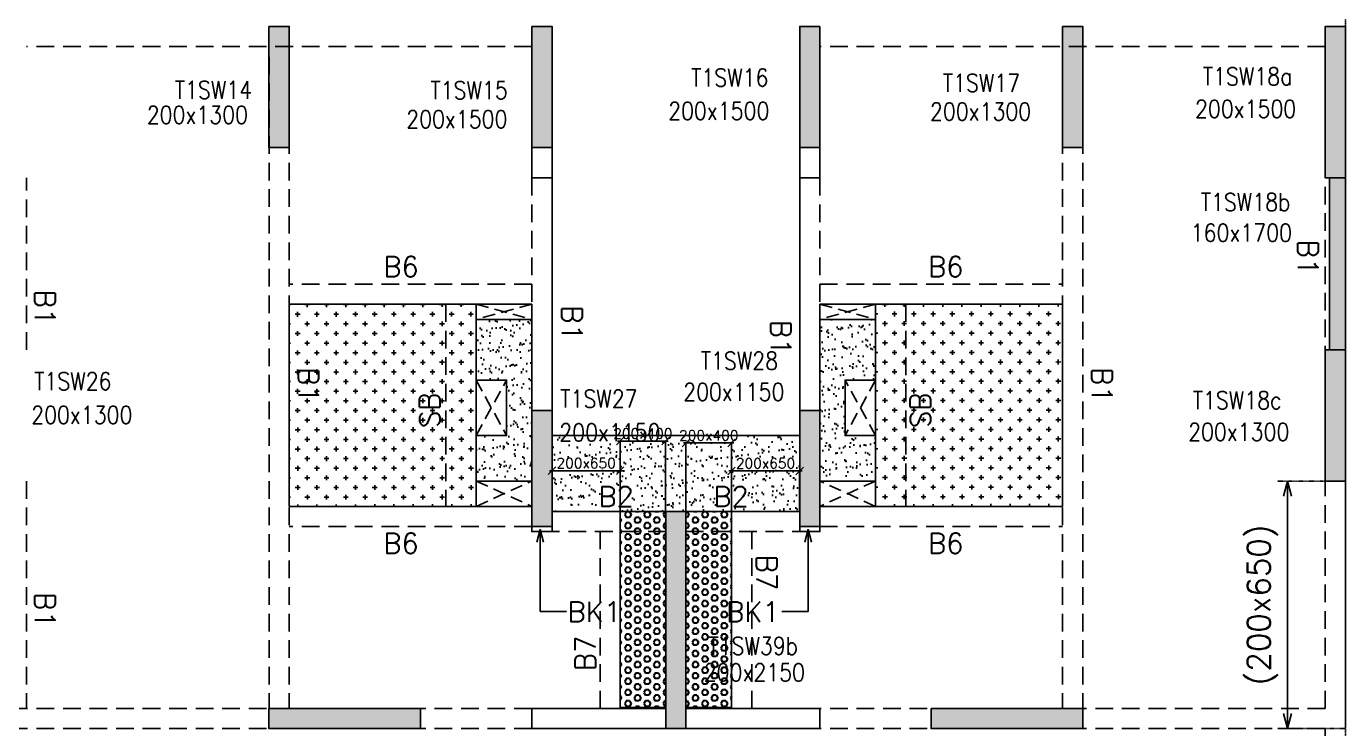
# Model space of a CAD drawing. Header units: millimetres. Extents: x 1078357 to 2594950, y -5122486 to -4636555.
# Drawn here: x 1728150 to 1741201, y -4665131 to -4658181 of the extents above; entities that cross this region are included whole.
import ezdxf

# ---------------------------------------------------------------- set-up
doc = ezdxf.new("R2010")
doc.units = ezdxf.units.MM
doc.header["$PDMODE"] = 35
for name, pattern in [('CONTINOUS', [0]), ('DOT', [0.25, 0, -0.25]), ('HIDDEN', [0.375, 0.25, -0.125]), ('New Retail block$0$CONTINOUS', [0])]:
    doc.linetypes.add(name, pattern=pattern)
doc.layers.get('0').update_dxf_attribs({"lineweight": 0})
doc.layers.get('Defpoints').update_dxf_attribs({"lineweight": 0})
for name, color, linetype, lineweight in [('A-_ANOTDIMA_D-', 6, 'Continuous', 13), ('COL. NO.', 30, 'Continuous', 25), ('COL. SIZE', 7, 'Continuous', 25), ('DIM', 9, 'Continuous', 25), ('HATCH', 8, 'Continuous', 30)]:
    doc.layers.add(name, color=color, linetype=linetype, lineweight=lineweight)
for name, color, linetype in [('B-200x325', 201, 'HIDDEN'), ('DROP SLAB', 8, 'Continuous'), ('EXPANSION JOINT', 10, 'HIDDEN'), ('NON STR. RCC WALL', 6, 'Continuous'), ('S-BEAM', 3, 'HIDDEN'), ('S-BEAM NO.', 6, 'Continuous'), ('S-COLUMN', 1, 'Continuous'), ('S-CUTOUT', 8, 'HIDDEN'), ('S-DIM', 2, 'Continuous'), ('S-SLAB-PROJECTION', 54, 'New Retail block$0$CONTINOUS'), ('SLAB FOLD', 8, 'Continuous')]:
    doc.layers.add(name, color=color, linetype=linetype)
doc.styles.add('Roman', font='romans')
doc.styles.add('ROMANS', font='romans.shx', dxfattribs={"width": 0.85})
doc.dimstyles.new('HARESH', dxfattribs={"dimtxt": 150, "dimasz": 75, "dimexe": 0, "dimexo": 0, "dimgap": 25, "dimtad": 1, "dimdec": 0, "dimdsep": 46, "dimtxsty": 'Roman', "dimblk": 'OBLIQUE', "dimcen": 225, "dimdle": 25, "dimclrd": 2, "dimclre": 2, "dimclrt": 7, "dimadec": 8, "dimazin": 1, "dimtfac": 1, "dimtdec": 0, "dimtmove": 0, "dimatfit": 0, "dimfxl": 1, "dimlwd": -1, "dimlwe": -1, "dimarcsym": 0})
pattern_1 = [(180.03079016, (-1567767.08, 9379525.57), (-95.1987999, -95.3011726), [47.625, -142.875]), (270.03079016, (-1567790.905, 9379549.37), (95.3011726, -95.1987999), [47.625, -142.875])]
pattern_2 = [(180, (1699349.81, -4476175.835), (-7e-15, -54.992613), [31.75, -63.5]), (300, (1699349.81, -4476175.835), (47.625, 27.496307), [31.75, -63.5]), (240, (1699318.06, -4476175.835), (47.625, -27.496307), [31.75, -63.5])]

# ---------------------------------------------------------------- blocks, each defined once
blk = doc.blocks.new('_Open30')
at = {"color": 0, "linetype": 'ByBlock', "lineweight": -2}
for p, q in [((-1, 0.268), (0, 0)), ((0, 0), (-1, -0.268)), ((0, 0), (-1, 0))]:
    blk.add_line(p, q, dxfattribs=at)
blk = doc.blocks.new('*D1561')
at = {"layer": 'Defpoints', "color": 0, "linetype": 'CONTINOUS', "ltscale": 0.5, "transparency": 16777216}
for p in [(1741200, -4662681, 0), (1740626, -4665131), (1741200, -4665131, 0)]:
    blk.add_point(p, dxfattribs=at)
at = {"layer": 'S-DIM', "color": 2, "linetype": 'DOT', "ltscale": 0.5, "transparency": 16777216}
for p, q in [((1741200, -4662681), (1740526, -4662681)), ((1741200, -4665131), (1740526, -4665131))]:
    blk.add_line(p, q, dxfattribs=at)
at = {"layer": 'S-DIM', "color": 2, "linetype": 'CONTINOUS', "ltscale": 0.5, "transparency": 16777216}
blk.add_line((1740626, -4662831), (1740626, -4664981), dxfattribs=at)
at = {"layer": 'S-DIM', "color": 2, "linetype": 'CONTINOUS', "ltscale": 0.5, "transparency": 16777216, "xscale": 150, "yscale": 150, "zscale": 150}
for p, rotation in [((1740626, -4662681), 90), ((1740626, -4665131), 270)]:
    blk.add_blockref('_Open30', p, dxfattribs=dict(at, rotation=rotation))
at = {"layer": 'S-DIM', "color": 7, "linetype": 'CONTINOUS', "ltscale": 0.5, "transparency": 16777216, "insert": (1740379, -4663906), "char_height": 225, "attachment_point": 5, "rotation": 90, "style": 'Roman'}
blk.add_mtext('(200x650)', dxfattribs=at)
blk = doc.blocks.new('_Oblique')
at = {"color": 0, "linetype": 'ByBlock', "lineweight": -2}
blk.add_line((-0.5, -0.5), (0.5, 0.5), dxfattribs=at)
blk = doc.blocks.new('*D1275')
at = {"layer": 'Defpoints', "color": 0, "ltscale": 700, "transparency": 16777216}
for p in [(1734024, -4662285), (1734024, -4662980, 0), (1734474, -4662980, 0)]:
    blk.add_point(p, dxfattribs=at)
at = {"layer": 'DIM', "color": 2, "ltscale": 700, "transparency": 16777216}
for p, q in [((1734499, -4662285), (1733999, -4662285)), ((1734024, -4662980), (1734024, -4662285)), ((1734474, -4662980), (1734474, -4662285))]:
    blk.add_line(p, q, dxfattribs=at)
at = {"layer": 'DIM', "color": 2, "ltscale": 700, "transparency": 16777216, "xscale": 75, "yscale": 75, "zscale": 75, "rotation": 180}
blk.add_blockref('_Oblique', (1734024, -4662285), dxfattribs=at)
at = {"layer": 'DIM', "color": 2, "ltscale": 700, "transparency": 16777216, "xscale": 75, "yscale": 75, "zscale": 75}
blk.add_blockref('_Oblique', (1734474, -4662285), dxfattribs=at)
at = {"layer": 'DIM', "color": 7, "ltscale": 700, "transparency": 16777216, "insert": (1734249, -4662210), "char_height": 150, "attachment_point": 5, "style": 'Roman'}
blk.add_mtext('{\\H0.666667x;200x400}', dxfattribs=at)
blk = doc.blocks.new('*D1276')
at = {"layer": 'Defpoints', "color": 0, "ltscale": 700, "transparency": 16777216}
for p in [(1733350, -4662578), (1733350, -4662980, 0), (1734024, -4662980, 0)]:
    blk.add_point(p, dxfattribs=at)
at = {"layer": 'DIM', "color": 2, "ltscale": 700, "transparency": 16777216}
for p, q in [((1734049, -4662578), (1733325, -4662578)), ((1733350, -4662980), (1733350, -4662578)), ((1734024, -4662980), (1734024, -4662578))]:
    blk.add_line(p, q, dxfattribs=at)
at = {"layer": 'DIM', "color": 2, "ltscale": 700, "transparency": 16777216, "xscale": 75, "yscale": 75, "zscale": 75, "rotation": 180}
blk.add_blockref('_Oblique', (1733350, -4662578), dxfattribs=at)
at = {"layer": 'DIM', "color": 2, "ltscale": 700, "transparency": 16777216, "xscale": 75, "yscale": 75, "zscale": 75}
blk.add_blockref('_Oblique', (1734024, -4662578), dxfattribs=at)
at = {"layer": 'DIM', "color": 7, "ltscale": 700, "transparency": 16777216, "insert": (1733687, -4662503), "char_height": 150, "attachment_point": 5, "style": 'Roman'}
blk.add_mtext('{\\H0.666667x;200x650}', dxfattribs=at)
blk = doc.blocks.new('*D1277')
at = {"layer": 'Defpoints', "color": 0, "ltscale": 700, "transparency": 16777216}
for p in [(1735125, -4662304), (1734674, -4662980, 0), (1735125, -4662980, 0)]:
    blk.add_point(p, dxfattribs=at)
at = {"layer": 'DIM', "color": 2, "ltscale": 700, "transparency": 16777216}
for p, q in [((1734649, -4662304), (1735150, -4662304)), ((1734674, -4662980), (1734674, -4662304)), ((1735125, -4662980), (1735125, -4662304))]:
    blk.add_line(p, q, dxfattribs=at)
at = {"layer": 'DIM', "color": 2, "ltscale": 700, "transparency": 16777216, "xscale": 75, "yscale": 75, "zscale": 75, "rotation": 180}
blk.add_blockref('_Oblique', (1734674, -4662304), dxfattribs=at)
at = {"layer": 'DIM', "color": 2, "ltscale": 700, "transparency": 16777216, "xscale": 75, "yscale": 75, "zscale": 75}
blk.add_blockref('_Oblique', (1735125, -4662304), dxfattribs=at)
at = {"layer": 'DIM', "color": 7, "ltscale": 700, "transparency": 16777216, "insert": (1734900, -4662229), "char_height": 150, "attachment_point": 5, "style": 'Roman'}
blk.add_mtext('{\\H0.666667x;200x400}', dxfattribs=at)
blk = doc.blocks.new('*D1278')
at = {"layer": 'Defpoints', "color": 0, "ltscale": 700, "transparency": 16777216}
for p in [(1735799, -4662580), (1735125, -4662980, 0), (1735799, -4662980, 0)]:
    blk.add_point(p, dxfattribs=at)
at = {"layer": 'DIM', "color": 2, "ltscale": 700, "transparency": 16777216}
for p, q in [((1735100, -4662580), (1735824, -4662580)), ((1735125, -4662980), (1735125, -4662580)), ((1735799, -4662980), (1735799, -4662580))]:
    blk.add_line(p, q, dxfattribs=at)
at = {"layer": 'DIM', "color": 2, "ltscale": 700, "transparency": 16777216, "xscale": 75, "yscale": 75, "zscale": 75, "rotation": 180}
blk.add_blockref('_Oblique', (1735125, -4662580), dxfattribs=at)
at = {"layer": 'DIM', "color": 2, "ltscale": 700, "transparency": 16777216, "xscale": 75, "yscale": 75, "zscale": 75}
blk.add_blockref('_Oblique', (1735799, -4662580), dxfattribs=at)
at = {"layer": 'DIM', "color": 7, "ltscale": 700, "transparency": 16777216, "insert": (1735462, -4662505), "char_height": 150, "attachment_point": 5, "style": 'Roman'}
blk.add_mtext('{\\H0.666667x;200x650}', dxfattribs=at)
blk = doc.blocks.new('G$CD63B60BD')
at = {"layer": 'COL. NO.', "linetype": 'Continuous', "style": 'ROMANS', "width": 0.85}
for s, p in [('T1SW16', (38076, 15305, -320)), ('T1SW17', (40566, 15253, -320)), ('T1SW18a', (43138, 15318, 0)), ('T1SW14', (32968, 15184, -270)), ('T1SW15', (35497, 15181, -320)), ('T1SW18b', (43117, 14074, 0)), ('T1SW28', (38171, 12503, -320)), ('T1SW26', (31577, 12301, -320)), ('T1SW27', (36781, 12127, -320)), ('T1SW18c', (43038, 12113, 0)), ('T1SW39b', (38247, 9681, -320))]:
    blk.add_text(s, height=175, dxfattribs=at).set_placement(p)
at = {"layer": 'COL. SIZE', "linetype": 'Continuous', "style": 'ROMANS', "width": 0.85}
for s, p in [('200x1500', (37849, 14976, -320)), ('200x1300', (40439, 14970, -320)), ('200x1500', (43061, 14995, 0)), ('200x1300', (32691, 14937, -320)), ('200x1500', (35258, 14894, -320)), ('160x1700', (43019, 13770, 0)), ('200x1150', (37998, 12195, -320)), ('200x1300', (31548, 11967, -320)), ('200x1150', (36772, 11794, -320)), ('200x1300', (42993, 11799, 0)), ('200x2150', (38201, 9419, -320))]:
    blk.add_text(s, height=175, dxfattribs=at).set_placement(p)

msp = doc.modelspace()

# ---------------------------------------------------------------- hatches: boundary and pattern name
at = {"layer": 'DROP SLAB'}
h = msp.add_hatch(dxfattribs=at)
h.set_pattern_fill('CROSS', color=8, scale=15, angle=0.03079)
h.set_pattern_definition(pattern_1)
h.paths.add_polyline_path([(1732599.6, -4660931), (1730749.6, -4660931.2), (1730749.6, -4662931.1), (1732599.6, -4662930.9)])
h = msp.add_hatch(dxfattribs=at)
h.set_pattern_fill('CROSS', color=8, scale=15, angle=179.96921)
h.set_pattern_definition(pattern_1)
h.paths.add_polyline_path([(1736549.6, -4660931.2), (1738399.6, -4660931.2), (1738399.6, -4662931), (1736549.6, -4662931)])
at = {"layer": 'HATCH'}
h = msp.add_hatch(dxfattribs=at)
h.set_pattern_fill('AR-SAND', color=8, scale=3, angle=179.97015)
h.set_pattern_definition([(37.47015413, (-4396108.05, 23381446.97), (-4.72361136, 146.8264517), [0, -115.824, 0, -129.54, 0, -123.825]), (7.4701541, (-4396108.05, 23381446.97), (134.9689868, 214.9772528), [0, -62.484, 0, -104.394, 0, -40.005]), (327.47015413, (-4396201.78, 23381447.02), (237.29790347, 0.3075449), [0, -38.1, 0, -137.16, 0, -179.07]), (317.4701541, (-4396201.78, 23381447.02), (229.1017424, 66.759465), [0, -19.05, 0, -89.916, 0, -102.87])])
h.paths.add_polyline_path([(1733148.9, -4661080.8), (1732598.9, -4661080.8), (1732598.9, -4661680.8), (1732898.9, -4661680.8), (1732898.9, -4662230.8), (1732598.9, -4662230.7), (1732598.9, -4662680.8), (1733148.9, -4662680.8)])
h = msp.add_hatch(dxfattribs=at)
h.set_pattern_fill('AR-SAND', color=8, scale=3, angle=179.97015)
h.set_pattern_definition([(37.47015413, (-3298883.33, 18697427.78), (-4.72361136, 146.8264517), [0, -115.824, 0, -129.54, 0, -123.825]), (7.4701541, (-3298883.33, 18697427.78), (134.9689868, 214.9772528), [0, -62.484, 0, -104.394, 0, -40.005]), (327.4701541, (-3298977.06, 18697427.83), (237.2979035, 0.3075449), [0, -38.1, 0, -137.16, 0, -179.07]), (317.4701541, (-3298977.06, 18697427.83), (229.1017424, 66.759465), [0, -19.05, 0, -89.916, 0, -102.87])])
h.paths.add_polyline_path([(1735999.6, -4661080.8), (1736549.6, -4661080.8), (1736549.6, -4661680.9), (1736249.6, -4661680.9), (1736249.6, -4662230.8), (1736549.6, -4662230.8), (1736549.6, -4662680.8), (1735999.6, -4662680.8)])
h = msp.add_hatch(dxfattribs=at)
h.set_pattern_fill('AR-SAND', color=8, scale=3, angle=179.97015)
h.set_pattern_definition([(37.4701541, (-2261608.29, 14013358.5), (-4.72361136, 146.8264517), [0, -115.824, 0, -129.54, 0, -123.825]), (7.4701541, (-2261608.3, 14013358.5), (134.9689868, 214.9772528), [0, -62.484, 0, -104.394, 0, -40.005]), (327.4701541, (-2261702.02, 14013358.55), (237.2979035, 0.3075449), [0, -38.1, 0, -137.16, 0, -179.07]), (317.4701541, (-2261702.02, 14013358.55), (229.1017424, 66.759465), [0, -19.05, 0, -89.916, 0, -102.87])])
h.paths.add_polyline_path([(1735800, -4662230.8), (1733350, -4662230.8), (1733350, -4662980.8), (1735800, -4662980.8)])
h = msp.add_hatch(dxfattribs=at)
h.set_pattern_fill('AR-SAND', color=8, scale=3, angle=179.97015)
h.set_pattern_definition([(37.4701541, (-2261608.38, 14013358.5), (-4.72361136, 146.8264517), [0, -115.824, 0, -129.54, 0, -123.825]), (7.4701541, (-2261608.38, 14013358.5), (134.9689868, 214.9772528), [0, -62.484, 0, -104.394, 0, -40.005]), (327.4701541, (-2261702.11, 14013358.55), (237.2979035, 0.3075449), [0, -38.1, 0, -137.16, 0, -179.07]), (317.4701541, (-2261702.1, 14013358.55), (229.1017424, 66.759465), [0, -19.05, 0, -89.916, 0, -102.87])])
h.paths.add_polyline_path([(1735799.9, -4662380.8), (1733349.9, -4662380.8), (1733349.9, -4662980.8), (1735799.9, -4662980.8)])
at = {"layer": 'HATCH', "ltscale": 1000}
h = msp.add_hatch(dxfattribs=at)
h.set_pattern_fill('HEX', color=8, scale=10, angle=180)
h.set_pattern_definition(pattern_2)
h.paths.add_polyline_path([(1734474.8, -4664920.2), (1734024.8, -4664920.2), (1734024.8, -4662980.9), (1734474.8, -4662980.9)])
h = msp.add_hatch(dxfattribs=at)
h.set_pattern_fill('HEX', color=8, scale=10, angle=180)
h.set_pattern_definition(pattern_2)
h.paths.add_polyline_path([(1734675.2, -4664920.2), (1735125.2, -4664920.2), (1735125.2, -4662980.9), (1734675.2, -4662980.9)])
at = {"layer": 'S-COLUMN', "lineweight": 25}
h = msp.add_hatch(color=1, dxfattribs=at)
h.dxf.hatch_style = 1
h.paths.add_polyline_path([(1730549.7, -4659380.9), (1730749.7, -4659380.9), (1730749.7, -4658180.9), (1730549.7, -4658180.9)])
at = {"layer": 'S-COLUMN', "lineweight": 25, "extrusion": (-1.00316e-06, 2.11765e-11, 1)}
h = msp.add_hatch(color=1, dxfattribs=at)
h.dxf.hatch_style = 1
h.paths.add_polyline_path([(1733149.7, -4658180.9), (1733349.7, -4658180.9), (1733349.7, -4659380.8), (1733149.7, -4659380.8)])
at = {"layer": 'S-COLUMN', "lineweight": 25}
h = msp.add_hatch(color=1, dxfattribs=at)
h.dxf.hatch_style = 1
h.paths.add_polyline_path([(1735799.7, -4659380.8), (1735799.7, -4658180.9), (1735999.7, -4658180.9), (1735999.7, -4659380.8)])
h = msp.add_hatch(color=1, dxfattribs=at)
h.dxf.hatch_style = 1
h.paths.add_polyline_path([(1738399.7, -4659380.9), (1738599.7, -4659380.9), (1738599.7, -4658180.9), (1738399.7, -4658180.9)])
h = msp.add_hatch(color=1, dxfattribs=at)
h.dxf.hatch_style = 1
h.paths.add_polyline_path([(1741199.7, -4658180.9), (1740999.7, -4658180.9), (1740999.7, -4659680.8), (1741199.7, -4659680.8)])
at = {"layer": 'S-COLUMN', "lineweight": 25, "extrusion": (1.00316e-06, -2.11765e-11, 1)}
h = msp.add_hatch(color=1, dxfattribs=at)
h.dxf.hatch_style = 1
h.paths.add_polyline_path([(1741199.6, -4661380.9), (1741039.6, -4661380.9), (1741039.6, -4659680.9), (1741199.6, -4659680.9)])
at = {"layer": 'S-COLUMN', "lineweight": 25}
h = msp.add_hatch(color=1, dxfattribs=at)
h.dxf.hatch_style = 1
h.paths.add_polyline_path([(1740999.7, -4662680.8), (1741199.7, -4662680.8), (1741199.7, -4661380.8), (1740999.7, -4661380.8)])
at = {"layer": 'S-COLUMN', "lineweight": 25, "extrusion": (-1.00316e-06, 2.11765e-11, 1)}
h = msp.add_hatch(color=1, dxfattribs=at)
h.dxf.hatch_style = 1
h.paths.add_polyline_path([(1733149.7, -4663130.9), (1733349.7, -4663130.9), (1733349.7, -4661980.9), (1733149.7, -4661980.9)])
at = {"layer": 'S-COLUMN', "lineweight": 25}
h = msp.add_hatch(color=1, dxfattribs=at)
h.dxf.hatch_style = 1
h.paths.add_polyline_path([(1735999.7, -4663130.9), (1735799.7, -4663130.9), (1735799.7, -4661980.8), (1735999.7, -4661980.8)])
h = msp.add_hatch(color=1, dxfattribs=at)
h.dxf.hatch_style = 1
h.paths.add_polyline_path([(1734474.7, -4662980.8), (1734674.7, -4662980.8), (1734674.7, -4665130.8), (1734474.7, -4665130.8)])
h = msp.add_hatch(color=1, dxfattribs=at)
h.dxf.hatch_style = 1
h.paths.add_polyline_path([(1730549.7, -4664930.8), (1732049.7, -4664930.8), (1732049.7, -4665130.8), (1730549.7, -4665130.8)])
h = msp.add_hatch(color=1, dxfattribs=at)
h.dxf.hatch_style = 1
h.paths.add_polyline_path([(1737099.7, -4664930.8), (1738599.7, -4664930.8), (1738599.7, -4665130.8), (1737099.7, -4665130.8)])

# ---------------------------------------------------------------- linework, layer by layer
at = {"layer": 'DROP SLAB', "color": 3, "linetype": 'CONTINOUS', "ltscale": 500, "elevation": 0}
for points in [[(1732599.6, -4660931), (1730749.6, -4660931.2), (1730749.6, -4662931.1), (1732599.6, -4662930.9)], [(1732599.2, -4660931.1), (1733149.2, -4660931.1), (1733149.2, -4661080.8), (1732599.2, -4661080.8)], [(1736549.6, -4660931.1), (1735999.6, -4660931.1), (1735999.6, -4661080.8), (1736549.6, -4661080.8)], [(1736549.6, -4660931.2), (1738399.6, -4660931.2), (1738399.6, -4662931), (1736549.6, -4662931)], [(1732599.6, -4661680.8), (1732899.6, -4661680.8), (1732899.6, -4662230.8), (1732599.6, -4662230.8)], [(1736549.6, -4661680.8), (1736249.6, -4661680.8), (1736249.6, -4662230.8), (1736549.6, -4662230.8)], [(1732599.7, -4662680.8), (1733149.5, -4662680.8), (1733149.5, -4662930.9), (1732599.7, -4662930.9)], [(1736549.6, -4662680.8), (1735999.8, -4662680.8), (1735999.8, -4662930.9), (1736549.6, -4662930.9)]]:
    msp.add_lwpolyline(points, close=True, dxfattribs=at)
at = {"layer": 'EXPANSION JOINT'}
msp.add_line((1741199.9, -4655440.9, 0), (1741199.9, -4675773.4, 0), dxfattribs=at)
msp.add_line((1741199.9, -4655440.9, 0), (1741199.9, -4675773.4, 0), dxfattribs=at)
at = {"layer": 'NON STR. RCC WALL', "elevation": 0}
for points in [[(1733349.6, -4659380.8), (1733349.6, -4659680.8), (1733149.7, -4659680.8), (1733149.7, -4659380.8)], [(1735999.6, -4659380.8), (1735999.6, -4659680.8), (1735799.7, -4659680.8), (1735799.7, -4659380.8)], [(1734474.7, -4664931.4), (1733149.7, -4664931.1), (1733149.7, -4665130.6), (1734474.7, -4665130.8)], [(1735999.7, -4664931.4), (1734674.7, -4664931.1), (1734674.7, -4665130.6), (1735999.7, -4665130.8)]]:
    msp.add_lwpolyline(points, close=True, dxfattribs=at)
at = {"layer": 'S-BEAM', "linetype": 'HIDDEN', "ltscale": 700}
for p, q in [((1733149.9, -4658380.8, 0), (1728149.9, -4658380.8, 0)), ((1730549.9, -4658480.9, 0), (1730549.9, -4664930.8, 0)), ((1730749.9, -4658480.9, 0), (1730749.9, -4664930.8, 0)), ((1740999.9, -4658380.8, 0), (1735999.9, -4658380.8, 0)), ((1738399.9, -4658480.9, 0), (1738399.9, -4664930.8, 0)), ((1738599.9, -4658480.9, 0), (1738599.9, -4664930.8, 0)), ((1728149.9, -4661380.8, 0), (1728149.9, -4659680.8, 0)), ((1733149.9, -4659680.8, 0), (1733149.9, -4662180.9, 0)), ((1735999.9, -4659680.8, 0), (1735999.9, -4662180.9, 0)), ((1740999.9, -4664930.8, 0), (1740999.9, -4659680.8, 0)), ((1732299.7, -4660930.8, 0), (1732299.7, -4662930.6, 0)), ((1736549.5, -4660931.4, 0), (1736549.5, -4662931.2, 0)), ((1736849.5, -4660931.4, 0), (1736849.5, -4662931.2, 0)), ((1728149.9, -4662680.9, 0), (1728149.9, -4664930.8, 0)), ((1734474.9, -4663180.8, 0), (1733349.9, -4663180.8, 0)), ((1734674.9, -4663180.8, 0), (1735799.9, -4663180.8, 0)), ((1733149.9, -4664930.8, 0), (1722293.2, -4664930.8, 0)), ((1740999.9, -4664930.8, 0), (1735999.9, -4664930.8, 0)), ((1733149.9, -4665130.8, 0), (1722293.2, -4665130.8, 0)), ((1740999.9, -4665130.8, 0), (1735999.9, -4665130.8, 0))]:
    msp.add_line(p, q, dxfattribs=at)
at = {"layer": 'S-BEAM', "linetype": 'CONTINOUS', "ltscale": 700}
for p, q in [((1733349.9, -4659680.8, 0), (1733349.9, -4662180.9, 0)), ((1735799.9, -4659680.8, 0), (1735799.9, -4662180.9, 0)), ((1741199.9, -4665130.8, 0), (1741199.9, -4659680.8, 0)), ((1741199.9, -4662180.9, 0), (1741200.6, -4662180.9, 0)), ((1735799.9, -4662980.8, 0), (1733349.9, -4662980.8, 0))]:
    msp.add_line(p, q, dxfattribs=at)
at = {"layer": 'S-BEAM', "ltscale": 700}
for p, q in [((1733149.6, -4660731.2, 0), (1730749.7, -4660731.2, 0)), ((1735999.6, -4660731.2, 0), (1738399.6, -4660731.2, 0)), ((1741199.9, -4661980.9, 0), (1741200.6, -4661980.9, 0)), ((1733149.4, -4663131, 0), (1730749.6, -4663131, 0)), ((1733824.5, -4663180.9, 0), (1733824.5, -4664930.9, 0)), ((1735324.8, -4663180.9, 0), (1735324.8, -4664930.9, 0)), ((1735999.8, -4663131, 0), (1738399.6, -4663131, 0))]:
    msp.add_line(p, q, dxfattribs=at)
at = {"layer": 'S-BEAM', "linetype": 'Continuous', "ltscale": 700}
for p, q in [((1733149.6, -4660931.2, 0), (1730749.7, -4660931.2, 0)), ((1735999.6, -4660931.2, 0), (1738399.6, -4660931.2, 0)), ((1733149.4, -4662931, 0), (1730749.6, -4662931, 0)), ((1735999.8, -4662931, 0), (1738399.6, -4662931, 0)), ((1734024.5, -4663180.9, 0), (1734024.5, -4664920.3, 0)), ((1735124.8, -4663180.9, 0), (1735124.8, -4664920.3, 0))]:
    msp.add_line(p, q, dxfattribs=at)
at = {"layer": 'S-BEAM', "linetype": 'ByBlock', "ltscale": 700}
msp.add_line((1732599.7, -4660930.8, 0), (1732599.7, -4662930.6, 0), dxfattribs=at)
at = {"layer": 'S-BEAM', "linetype": 'HIDDEN', "ltscale": 500}
msp.add_line((1740999.9, -4667130.9, 0), (1740999.9, -4665130.8, 0), dxfattribs=at)
at = {"layer": 'S-BEAM', "linetype": 'Continuous', "ltscale": 700, "elevation": 0}
for points in [[(1733349.9, -4663130.9), (1733149.9, -4663130.9), (1733149.9, -4663181.1), (1733349.9, -4663181.1)], [(1735999.9, -4663130.9), (1735799.9, -4663130.9), (1735799.9, -4663181.1), (1735999.9, -4663181.1)]]:
    msp.add_lwpolyline(points, close=True, dxfattribs=at)
at = {"layer": 'S-COLUMN', "color": 1, "lineweight": 25, "elevation": 0}
for points in [[(1730549.7, -4658180.9), (1730749.7, -4658180.9), (1730749.7, -4659381), (1730549.7, -4659381)], [(1735999.7, -4658180.9), (1735799.7, -4658180.9), (1735799.7, -4659380.8), (1735999.7, -4659380.8)], [(1738399.7, -4658180.9), (1738599.7, -4658180.9), (1738599.7, -4659380.9), (1738399.7, -4659380.9)], [(1741199.7, -4658180.9), (1740999.7, -4658180.9), (1740999.7, -4659680.8), (1741199.7, -4659680.8)], [(1740999.7, -4662680.8), (1741199.7, -4662680.8), (1741199.7, -4661380.8), (1740999.7, -4661380.8)], [(1735999.7, -4663130.9), (1735799.7, -4663130.9), (1735799.7, -4661980.8), (1735999.7, -4661980.8)], [(1734474.7, -4662980.8), (1734674.7, -4662980.8), (1734674.7, -4665130.8), (1734474.7, -4665130.8)], [(1730549.7, -4664930.8), (1732049.7, -4664930.8), (1732049.7, -4665130.8), (1730549.7, -4665130.8)], [(1737099.7, -4664930.8), (1738599.7, -4664930.8), (1738599.7, -4665130.8), (1737099.7, -4665130.8)]]:
    msp.add_lwpolyline(points, close=True, dxfattribs=at)
at = {"layer": 'S-COLUMN', "color": 1, "lineweight": 25, "extrusion": (-1.00316e-06, 2.11765e-11, 1), "elevation": -1.7}
for points in [[(1733149.7, -4658180.9), (1733349.7, -4658180.9), (1733349.7, -4659380.8), (1733149.7, -4659380.8)], [(1733149.7, -4663130.9), (1733349.7, -4663130.9), (1733349.7, -4661980.9), (1733149.7, -4661980.9)]]:
    msp.add_lwpolyline(points, close=True, dxfattribs=at)
at = {"layer": 'S-COLUMN', "color": 1, "lineweight": 25, "extrusion": (1.00316e-06, -2.11765e-11, 1), "elevation": 1.7}
msp.add_lwpolyline([(1741199.6, -4661380.9), (1741039.6, -4661380.9), (1741039.6, -4659680.9), (1741199.6, -4659680.9)], close=True, dxfattribs=at)
at = {"layer": 'S-CUTOUT', "ltscale": 500}
for p, q in [((1733149.2, -4660930.8, 0), (1732599.2, -4661080.8, 0)), ((1732600, -4660931.1, 0), (1733149.2, -4661080.8, 0)), ((1735999.6, -4660930.8, 0), (1736549.6, -4661080.8, 0)), ((1736548.8, -4660931.1, 0), (1735999.6, -4661080.8, 0)), ((1732599.5, -4661680.8, 0), (1732899.6, -4662230.8, 0)), ((1732599.5, -4662230.8, 0), (1732899.6, -4661680.8, 0)), ((1736549.7, -4661680.8, 0), (1736249.6, -4662230.8, 0)), ((1736549.7, -4662230.8, 0), (1736249.6, -4661680.8, 0)), ((1732599.7, -4662680.8, 0), (1733149.5, -4662930.9, 0)), ((1732599.7, -4662930.9, 0), (1733149.7, -4662680.8, 0)), ((1736549.6, -4662930.9, 0), (1735999.6, -4662680.8, 0)), ((1736549.6, -4662680.8, 0), (1735999.8, -4662930.9, 0))]:
    msp.add_line(p, q, dxfattribs=at)
at = {"layer": 'S-SLAB-PROJECTION', "elevation": 0}
msp.add_lwpolyline([(1735800, -4662230.8), (1733350, -4662230.8), (1733350, -4662980.8), (1735800, -4662980.8)], close=True, dxfattribs=at)
at = {"layer": 'SLAB FOLD', "color": 8, "ltscale": 1000, "elevation": 0}
for points in [[(1733148.9, -4661080.8), (1732598.9, -4661080.8), (1732598.9, -4661680.8), (1732898.9, -4661680.8), (1732898.9, -4662230.8), (1732598.9, -4662230.7), (1732598.9, -4662680.8), (1733148.9, -4662680.8), (1733148.9, -4661080.8)], [(1735999.6, -4661080.8), (1736549.6, -4661080.8), (1736549.6, -4661680.9), (1736249.6, -4661680.9), (1736249.6, -4662230.8), (1736549.6, -4662230.8), (1736549.6, -4662680.8), (1735999.6, -4662680.8), (1735999.6, -4661080.8)]]:
    msp.add_lwpolyline(points, dxfattribs=at)
for points in [[(1734024.7, -4664920.2), (1734474.7, -4664920.2), (1734474.7, -4662980.9), (1734024.7, -4662980.9)], [(1735125, -4664920.2), (1734674.8, -4664920.2), (1734674.8, -4662980.9), (1735125, -4662980.9)]]:
    msp.add_lwpolyline(points, close=True, dxfattribs=at)

# ---------------------------------------------------------------- block references
at = {"layer": 'A-_ANOTDIMA_D-', "color": 2, "ltscale": 700}
msp.add_blockref('G$CD63B60BD', (1696650, -4674080.9, 0), dxfattribs=at)

# ---------------------------------------------------------------- texts
at = {"layer": 'B-200x325', "linetype": 'Continuous', "ltscale": 700, "style": 'ROMANS'}
for rotation, p in [(0.00055, (1731680.1, -4660659.1, -2.7)), (359.99866, (1737069.1, -4660659.1, -2.7)), (0.00055, (1731680.1, -4663396.2, -2.7)), (359.99866, (1737069.1, -4663396.2, -2.7))]:
    msp.add_text('B6', height=200, rotation=rotation, dxfattribs=at).set_placement(p)
at = {"layer": 'S-BEAM NO.', "linetype": 'HIDDEN', "ltscale": 500, "style": 'ROMANS'}
for p in [(1740728.9, -4660292.6, -2.7), (1728233.1, -4660788.5, -2.7), (1733448.4, -4660943, -2.7), (1735513.8, -4661085.8, -2.7), (1730840.3, -4661555.8, -2.7), (1738690.3, -4661555.8, -2.7), (1728233.1, -4663782.7, -2.7)]:
    msp.add_text('B1', height=200, rotation=269.99906, dxfattribs=at).set_placement(p)
at = {"layer": 'S-BEAM NO.', "linetype": 'Continuous', "ltscale": 700, "style": 'ROMANS'}
for s, rotation, p in [('SB', 90.00094, (1732238.3, -4662155.5, -2.7)), ('SB', 90.00094, (1737094.2, -4662155.5, -2.7)), ('B7', 269.99866, (1735373.6, -4663411, -2.7)), ('BK1', 359.99906, (1733503, -4664074.8, -2.7)), ('BK1', 0.00094, (1735071, -4664074.8, -2.7)), ('B7', 90.00094, (1733779.3, -4664560.6, -2.7))]:
    msp.add_text(s, height=200, rotation=rotation, dxfattribs=at).set_placement(p)
at = {"layer": 'S-BEAM NO.', "linetype": 'Continuous', "ltscale": 500, "style": 'ROMANS'}
for p in [(1733807.7, -4662933.7, -2.7), (1734944.4, -4662933.7, -2.7)]:
    msp.add_text('B2', height=200, dxfattribs=at).set_placement(p)

# ---------------------------------------------------------------- dimensions: what is measured, and where the dimension line sits
at = {"layer": 'DIM', "ltscale": 700}
for base, p1, p2, picture, middle in [((1734024.3, -4662285.3, 0), (1734474.4, -4662980.3, 0), (1734024.3, -4662980.3, 0), '*D1275', (1734249.4, -4662285.3, 0)), ((1735124.6, -4662303.5, 0), (1734674.5, -4662980.3, 0), (1735124.6, -4662980.3, 0), '*D1277', (1734899.5, -4662303.5, 0))]:
    dim = msp.add_linear_dim(base=base, p1=p1, p2=p2, text='{\\H0.666667x;200x400}', dimstyle='HARESH', override={"dimtxsty": 'Roman'}, dxfattribs=at)
    dim.commit()
    dim.dimension.update_dxf_attribs({"geometry": picture, "text_midpoint": middle, "dimtype": 160})
for base, p1, p2, picture, middle in [((1733349.7, -4662578.2, 0), (1734024.3, -4662980.3, 0), (1733349.7, -4662980.3, 0), '*D1276', (1733687, -4662503.2, 0)), ((1735799.5, -4662580.2, 0), (1735124.6, -4662980.3, 0), (1735799.5, -4662980.3, 0), '*D1278', (1735462, -4662505.2, 0))]:
    dim = msp.add_linear_dim(base=base, p1=p1, p2=p2, text='{\\H0.666667x;200x650}', dimstyle='HARESH', override={"dimtxsty": 'Roman', "dimtmove": 1}, dxfattribs=at)
    dim.commit()
    dim.dimension.update_dxf_attribs({"geometry": picture, "text_midpoint": middle})
at = {"layer": 'S-DIM', "linetype": 'CONTINOUS', "ltscale": 0.5}
dim = msp.add_linear_dim(base=(1740625.8, -4665130.8, 0), p1=(1741199.9, -4662680.8, 0), p2=(1741199.9, -4665130.8, 0), angle=90, text='(200x650)', dimstyle='HARESH', override={"dimtxt": 225, "dimasz": 150, "dimexe": 100, "dimgap": 75, "dimtxsty": 'Roman', "dimblk1": 'Open30', "dimblk2": 'Open30', "dimsah": 1, "dimdle": 1, "dimfxl": 500, "dimarcsym": 1}, dxfattribs=at)
dim.commit()
dim.dimension.update_dxf_attribs({"geometry": '*D1561', "text_midpoint": (1740379.4, -4663905.8, 0)})

# ---------------------------------------------------------------- leaders
at = {"layer": 'S-BEAM NO.', "linetype": 'Continuous', "ltscale": 700}
for points in [[(1733233.4, -4663161.2, 0), (1733233.4, -4663972.6, 0), (1733492.2, -4663972.6, 0)], [(1735883.4, -4663161.2, 0), (1735883.4, -4663972.6, 0), (1735624.6, -4663972.6, 0)]]:
    msp.add_leader(points, dimstyle='HARESH', override={"dimasz": 125, "dimgap": 25, "dimtad": 0, "dimldrblk": 'Open30'}, dxfattribs=at)

doc.saveas('drawing.dxf')
